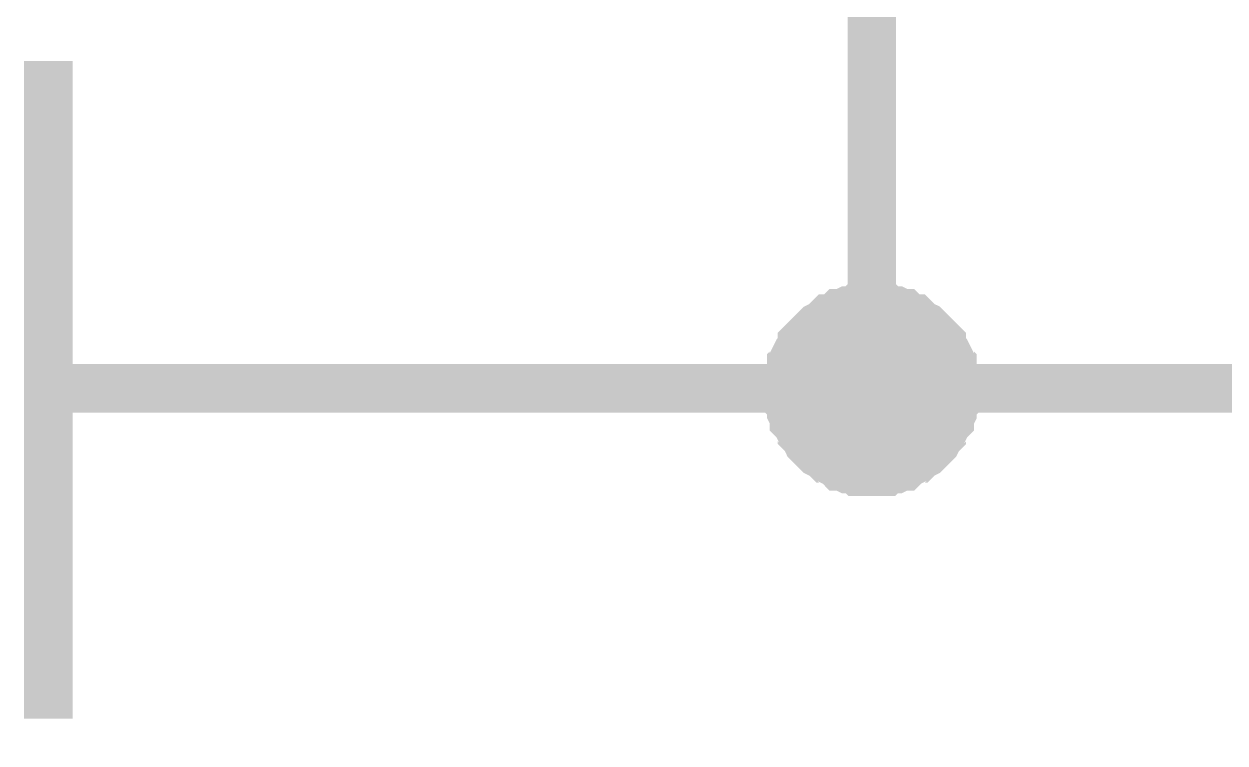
# Model space of a CAD drawing. Header units: millimetres. Extents: x -2024 to 917, y -725 to 13.
# Drawn here: x 608.03 to 615.44, y -398.47 to -394.04 of the extents above; entities that cross this region are included whole.
import ezdxf

# ---------------------------------------------------------------- set-up
doc = ezdxf.new("R2010")
doc.units = ezdxf.units.MM
doc.layers.add('Sheet', color=255, linetype='Continuous')

msp = doc.modelspace()

# ---------------------------------------------------------------- linework, layer by layer
at = {"layer": 'Sheet'}
for points, const_width in [([(613.2575, -366.2973), (613.2575, -370.0397), (613.2575, -373.7985), (613.2575, -377.5408), (613.2575, -381.2997), (613.2575, -385.042), (613.2575, -388.8009), (613.2575, -392.5432), (613.2575, -396.2855)], 0.2997), ([(608.1763, -394.2653), (608.1763, -398.3222)], 0.2997), ([(612.7444, -396.2855), (612.7444, -396.2689), (612.7444, -396.2358), (612.7444, -396.2192), (612.761, -396.1861), (612.761, -396.1696), (612.761, -396.1364), (612.7775, -396.1199), (612.7775, -396.1033), (612.7941, -396.0702), (612.8106, -396.0536), (612.8272, -396.0371), (612.8272, -396.004), (612.8437, -395.9874), (612.8603, -395.9709), (612.8768, -395.9543), (612.8934, -395.9377), (612.9099, -395.9212), (612.9265, -395.9046), (612.9596, -395.8881), (612.9762, -395.8715), (612.9927, -395.8549), (613.0093, -395.8549), (613.0424, -395.8384), (613.0589, -395.8218), (613.0755, -395.8218), (613.1086, -395.8053), (613.1251, -395.8053), (613.1582, -395.8053), (613.1748, -395.7887), (613.2079, -395.7887), (613.2244, -395.7887), (613.2575, -395.7887)], 0.2997), ([(612.7444, -396.2855), (612.7444, -396.2689), (612.7444, -396.2358), (612.7444, -396.2192), (612.761, -396.1861), (612.761, -396.1696), (612.761, -396.1364), (612.7775, -396.1199), (612.7775, -396.1033), (612.7941, -396.0702), (612.8106, -396.0536), (612.8272, -396.0371), (612.8272, -396.004), (612.8437, -395.9874), (612.8603, -395.9709), (612.8768, -395.9543), (612.8934, -395.9377), (612.9099, -395.9212), (612.9265, -395.9046), (612.9596, -395.8881), (612.9762, -395.8715), (612.9927, -395.8549), (613.0093, -395.8549), (613.0424, -395.8384), (613.0589, -395.8218), (613.0755, -395.8218), (613.1086, -395.8053), (613.1251, -395.8053), (613.1582, -395.8053), (613.1748, -395.7887), (613.2079, -395.7887), (613.2244, -395.7887), (613.2575, -395.7887)], 0.2997), ([(612.7444, -396.2855), (612.7444, -396.2689), (612.7444, -396.2358), (612.7444, -396.2192), (612.761, -396.1861), (612.761, -396.1696), (612.761, -396.1364), (612.7775, -396.1199), (612.7775, -396.1033), (612.7941, -396.0702), (612.8106, -396.0536), (612.8272, -396.0371), (612.8272, -396.004), (612.8437, -395.9874), (612.8603, -395.9709), (612.8768, -395.9543), (612.8934, -395.9377), (612.9099, -395.9212), (612.9265, -395.9046), (612.9596, -395.8881), (612.9762, -395.8715), (612.9927, -395.8549), (613.0093, -395.8549), (613.0424, -395.8384), (613.0589, -395.8218), (613.0755, -395.8218), (613.1086, -395.8053), (613.1251, -395.8053), (613.1582, -395.8053), (613.1748, -395.7887), (613.2079, -395.7887), (613.2244, -395.7887), (613.2575, -395.7887)], 0.2997), ([(612.7444, -396.2855), (612.7444, -396.2689), (612.7444, -396.2358), (612.7444, -396.2192), (612.761, -396.1861), (612.761, -396.1696), (612.761, -396.1364), (612.7775, -396.1199), (612.7775, -396.1033), (612.7941, -396.0702), (612.8106, -396.0536), (612.8272, -396.0371), (612.8272, -396.004), (612.8437, -395.9874), (612.8603, -395.9709), (612.8768, -395.9543), (612.8934, -395.9377), (612.9099, -395.9212), (612.9265, -395.9046), (612.9596, -395.8881), (612.9762, -395.8715), (612.9927, -395.8549), (613.0093, -395.8549), (613.0424, -395.8384), (613.0589, -395.8218), (613.0755, -395.8218), (613.1086, -395.8053), (613.1251, -395.8053), (613.1582, -395.8053), (613.1748, -395.7887), (613.2079, -395.7887), (613.2244, -395.7887), (613.2575, -395.7887)], 0.2997), ([(612.7444, -396.2855), (612.7444, -396.2689), (612.7444, -396.2358), (612.7444, -396.2192), (612.761, -396.1861), (612.761, -396.1696), (612.761, -396.1364), (612.7775, -396.1199), (612.7775, -396.1033), (612.7941, -396.0702), (612.8106, -396.0536), (612.8272, -396.0371), (612.8272, -396.004), (612.8437, -395.9874), (612.8603, -395.9709), (612.8768, -395.9543), (612.8934, -395.9377), (612.9099, -395.9212), (612.9265, -395.9046), (612.9596, -395.8881), (612.9762, -395.8715), (612.9927, -395.8549), (613.0093, -395.8549), (613.0424, -395.8384), (613.0589, -395.8218), (613.0755, -395.8218), (613.1086, -395.8053), (613.1251, -395.8053), (613.1582, -395.8053), (613.1748, -395.7887), (613.2079, -395.7887), (613.2244, -395.7887), (613.2575, -395.7887)], 0.2997), ([(612.7444, -396.2855), (612.7444, -396.2689), (612.7444, -396.2358), (612.7444, -396.2192), (612.761, -396.1861), (612.761, -396.1696), (612.761, -396.1364), (612.7775, -396.1199), (612.7775, -396.1033), (612.7941, -396.0702), (612.8106, -396.0536), (612.8272, -396.0371), (612.8272, -396.004), (612.8437, -395.9874), (612.8603, -395.9709), (612.8768, -395.9543), (612.8934, -395.9377), (612.9099, -395.9212), (612.9265, -395.9046), (612.9596, -395.8881), (612.9762, -395.8715), (612.9927, -395.8549), (613.0093, -395.8549), (613.0424, -395.8384), (613.0589, -395.8218), (613.0755, -395.8218), (613.1086, -395.8053), (613.1251, -395.8053), (613.1582, -395.8053), (613.1748, -395.7887), (613.2079, -395.7887), (613.2244, -395.7887), (613.2575, -395.7887)], 0.2997), ([(612.7444, -396.2855), (612.7444, -396.2689), (612.7444, -396.2358), (612.7444, -396.2192), (612.761, -396.1861), (612.761, -396.1696), (612.761, -396.1364), (612.7775, -396.1199), (612.7775, -396.1033), (612.7941, -396.0702), (612.8106, -396.0536), (612.8272, -396.0371), (612.8272, -396.004), (612.8437, -395.9874), (612.8603, -395.9709), (612.8768, -395.9543), (612.8934, -395.9377), (612.9099, -395.9212), (612.9265, -395.9046), (612.9596, -395.8881), (612.9762, -395.8715), (612.9927, -395.8549), (613.0093, -395.8549), (613.0424, -395.8384), (613.0589, -395.8218), (613.0755, -395.8218), (613.1086, -395.8053), (613.1251, -395.8053), (613.1582, -395.8053), (613.1748, -395.7887), (613.2079, -395.7887), (613.2244, -395.7887), (613.2575, -395.7887)], 0.2997), ([(613.2575, -395.7887), (613.2575, -395.7887)], 0.2997), ([(613.2575, -395.7887), (613.2906, -395.7887), (613.3072, -395.7887), (613.3403, -395.7887), (613.3568, -395.8053), (613.3899, -395.8053), (613.4065, -395.8053), (613.4396, -395.8218), (613.4561, -395.8218), (613.4727, -395.8384), (613.5058, -395.8549), (613.5223, -395.8549), (613.5389, -395.8715), (613.5554, -395.8881), (613.5885, -395.9046), (613.6051, -395.9212), (613.6216, -395.9377), (613.6382, -395.9543), (613.6547, -395.9709), (613.6713, -395.9874), (613.6878, -396.004), (613.6878, -396.0371), (613.7044, -396.0536), (613.721, -396.0702), (613.7375, -396.1033), (613.7375, -396.1199), (613.7541, -396.1364), (613.7541, -396.1696), (613.7541, -396.1861), (613.7706, -396.2192), (613.7706, -396.2358), (613.7706, -396.2689), (613.7706, -396.2855)], 0.2997), ([(613.2575, -395.7887), (613.2575, -395.7887)], 0.2997), ([(613.2575, -395.7887), (613.2906, -395.7887), (613.3072, -395.7887), (613.3403, -395.7887), (613.3568, -395.8053), (613.3899, -395.8053), (613.4065, -395.8053), (613.4396, -395.8218), (613.4561, -395.8218), (613.4727, -395.8384), (613.5058, -395.8549), (613.5223, -395.8549), (613.5389, -395.8715), (613.5554, -395.8881), (613.5885, -395.9046), (613.6051, -395.9212), (613.6216, -395.9377), (613.6382, -395.9543), (613.6547, -395.9709), (613.6713, -395.9874), (613.6878, -396.004), (613.6878, -396.0371), (613.7044, -396.0536), (613.721, -396.0702), (613.7375, -396.1033), (613.7375, -396.1199), (613.7541, -396.1364), (613.7541, -396.1696), (613.7541, -396.1861), (613.7706, -396.2192), (613.7706, -396.2358), (613.7706, -396.2689), (613.7706, -396.2855)], 0.2997), ([(613.2575, -395.7887), (613.2575, -395.7887)], 0.2997), ([(613.2575, -395.7887), (613.2906, -395.7887), (613.3072, -395.7887), (613.3403, -395.7887), (613.3568, -395.8053), (613.3899, -395.8053), (613.4065, -395.8053), (613.4396, -395.8218), (613.4561, -395.8218), (613.4727, -395.8384), (613.5058, -395.8549), (613.5223, -395.8549), (613.5389, -395.8715), (613.5554, -395.8881), (613.5885, -395.9046), (613.6051, -395.9212), (613.6216, -395.9377), (613.6382, -395.9543), (613.6547, -395.9709), (613.6713, -395.9874), (613.6878, -396.004), (613.6878, -396.0371), (613.7044, -396.0536), (613.721, -396.0702), (613.7375, -396.1033), (613.7375, -396.1199), (613.7541, -396.1364), (613.7541, -396.1696), (613.7541, -396.1861), (613.7706, -396.2192), (613.7706, -396.2358), (613.7706, -396.2689), (613.7706, -396.2855)], 0.2997), ([(613.2575, -395.7887), (613.2575, -395.7887)], 0.2997), ([(613.2575, -395.7887), (613.2906, -395.7887), (613.3072, -395.7887), (613.3403, -395.7887), (613.3568, -395.8053), (613.3899, -395.8053), (613.4065, -395.8053), (613.4396, -395.8218), (613.4561, -395.8218), (613.4727, -395.8384), (613.5058, -395.8549), (613.5223, -395.8549), (613.5389, -395.8715), (613.5554, -395.8881), (613.5885, -395.9046), (613.6051, -395.9212), (613.6216, -395.9377), (613.6382, -395.9543), (613.6547, -395.9709), (613.6713, -395.9874), (613.6878, -396.004), (613.6878, -396.0371), (613.7044, -396.0536), (613.721, -396.0702), (613.7375, -396.1033), (613.7375, -396.1199), (613.7541, -396.1364), (613.7541, -396.1696), (613.7541, -396.1861), (613.7706, -396.2192), (613.7706, -396.2358), (613.7706, -396.2689), (613.7706, -396.2855)], 0.2997), ([(613.2575, -395.7887), (613.2575, -395.7887)], 0.2997), ([(613.2575, -395.7887), (613.2906, -395.7887), (613.3072, -395.7887), (613.3403, -395.7887), (613.3568, -395.8053), (613.3899, -395.8053), (613.4065, -395.8053), (613.4396, -395.8218), (613.4561, -395.8218), (613.4727, -395.8384), (613.5058, -395.8549), (613.5223, -395.8549), (613.5389, -395.8715), (613.5554, -395.8881), (613.5885, -395.9046), (613.6051, -395.9212), (613.6216, -395.9377), (613.6382, -395.9543), (613.6547, -395.9709), (613.6713, -395.9874), (613.6878, -396.004), (613.6878, -396.0371), (613.7044, -396.0536), (613.721, -396.0702), (613.7375, -396.1033), (613.7375, -396.1199), (613.7541, -396.1364), (613.7541, -396.1696), (613.7541, -396.1861), (613.7706, -396.2192), (613.7706, -396.2358), (613.7706, -396.2689), (613.7706, -396.2855)], 0.2997), ([(613.2575, -395.7887), (613.2575, -395.7887)], 0.2997), ([(613.2575, -395.7887), (613.2906, -395.7887), (613.3072, -395.7887), (613.3403, -395.7887), (613.3568, -395.8053), (613.3899, -395.8053), (613.4065, -395.8053), (613.4396, -395.8218), (613.4561, -395.8218), (613.4727, -395.8384), (613.5058, -395.8549), (613.5223, -395.8549), (613.5389, -395.8715), (613.5554, -395.8881), (613.5885, -395.9046), (613.6051, -395.9212), (613.6216, -395.9377), (613.6382, -395.9543), (613.6547, -395.9709), (613.6713, -395.9874), (613.6878, -396.004), (613.6878, -396.0371), (613.7044, -396.0536), (613.721, -396.0702), (613.7375, -396.1033), (613.7375, -396.1199), (613.7541, -396.1364), (613.7541, -396.1696), (613.7541, -396.1861), (613.7706, -396.2192), (613.7706, -396.2358), (613.7706, -396.2689), (613.7706, -396.2855)], 0.2997), ([(613.2575, -395.7887), (613.2575, -395.7887)], 0.2997), ([(613.2575, -395.7887), (613.2906, -395.7887), (613.3072, -395.7887), (613.3403, -395.7887), (613.3568, -395.8053), (613.3899, -395.8053), (613.4065, -395.8053), (613.4396, -395.8218), (613.4561, -395.8218), (613.4727, -395.8384), (613.5058, -395.8549), (613.5223, -395.8549), (613.5389, -395.8715), (613.5554, -395.8881), (613.5885, -395.9046), (613.6051, -395.9212), (613.6216, -395.9377), (613.6382, -395.9543), (613.6547, -395.9709), (613.6713, -395.9874), (613.6878, -396.004), (613.6878, -396.0371), (613.7044, -396.0536), (613.721, -396.0702), (613.7375, -396.1033), (613.7375, -396.1199), (613.7541, -396.1364), (613.7541, -396.1696), (613.7541, -396.1861), (613.7706, -396.2192), (613.7706, -396.2358), (613.7706, -396.2689), (613.7706, -396.2855)], 0.2997), ([(612.7444, -396.2855), (612.7444, -396.2689), (612.7444, -396.2358), (612.7444, -396.2192), (612.761, -396.1861), (612.761, -396.1696), (612.761, -396.1364), (612.7775, -396.1199), (612.7775, -396.1033), (612.7941, -396.0702), (612.8106, -396.0536), (612.8272, -396.0371), (612.8272, -396.004), (612.8437, -395.9874), (612.8603, -395.9709), (612.8768, -395.9543), (612.8934, -395.9377), (612.9099, -395.9212), (612.9265, -395.9046), (612.9596, -395.8881), (612.9762, -395.8715), (612.9927, -395.8549), (613.0093, -395.8549), (613.0424, -395.8384), (613.0589, -395.8218), (613.0755, -395.8218), (613.1086, -395.8053), (613.1251, -395.8053), (613.1582, -395.8053), (613.1748, -395.7887), (613.2079, -395.7887), (613.2244, -395.7887), (613.2575, -395.7887)], 0.0991), ([(612.7444, -396.2855), (612.7444, -396.2689), (612.7444, -396.2358), (612.7444, -396.2192), (612.761, -396.1861), (612.761, -396.1696), (612.761, -396.1364), (612.7775, -396.1199), (612.7775, -396.1033), (612.7941, -396.0702), (612.8106, -396.0536), (612.8272, -396.0371), (612.8272, -396.004), (612.8437, -395.9874), (612.8603, -395.9709), (612.8768, -395.9543), (612.8934, -395.9377), (612.9099, -395.9212), (612.9265, -395.9046), (612.9596, -395.8881), (612.9762, -395.8715), (612.9927, -395.8549), (613.0093, -395.8549), (613.0424, -395.8384), (613.0589, -395.8218), (613.0755, -395.8218), (613.1086, -395.8053), (613.1251, -395.8053), (613.1582, -395.8053), (613.1748, -395.7887), (613.2079, -395.7887), (613.2244, -395.7887), (613.2575, -395.7887)], 0.0991), ([(612.7444, -396.2855), (612.7444, -396.2689), (612.7444, -396.2358), (612.7444, -396.2192), (612.761, -396.1861), (612.761, -396.1696), (612.761, -396.1364), (612.7775, -396.1199), (612.7775, -396.1033), (612.7941, -396.0702), (612.8106, -396.0536), (612.8272, -396.0371), (612.8272, -396.004), (612.8437, -395.9874), (612.8603, -395.9709), (612.8768, -395.9543), (612.8934, -395.9377), (612.9099, -395.9212), (612.9265, -395.9046), (612.9596, -395.8881), (612.9762, -395.8715), (612.9927, -395.8549), (613.0093, -395.8549), (613.0424, -395.8384), (613.0589, -395.8218), (613.0755, -395.8218), (613.1086, -395.8053), (613.1251, -395.8053), (613.1582, -395.8053), (613.1748, -395.7887), (613.2079, -395.7887), (613.2244, -395.7887), (613.2575, -395.7887)], 0.0991), ([(612.7444, -396.2855), (612.7444, -396.2689), (612.7444, -396.2358), (612.7444, -396.2192), (612.761, -396.1861), (612.761, -396.1696), (612.761, -396.1364), (612.7775, -396.1199), (612.7775, -396.1033), (612.7941, -396.0702), (612.8106, -396.0536), (612.8272, -396.0371), (612.8272, -396.004), (612.8437, -395.9874), (612.8603, -395.9709), (612.8768, -395.9543), (612.8934, -395.9377), (612.9099, -395.9212), (612.9265, -395.9046), (612.9596, -395.8881), (612.9762, -395.8715), (612.9927, -395.8549), (613.0093, -395.8549), (613.0424, -395.8384), (613.0589, -395.8218), (613.0755, -395.8218), (613.1086, -395.8053), (613.1251, -395.8053), (613.1582, -395.8053), (613.1748, -395.7887), (613.2079, -395.7887), (613.2244, -395.7887), (613.2575, -395.7887)], 0.0991), ([(612.7444, -396.2855), (612.7444, -396.2689), (612.7444, -396.2358), (612.7444, -396.2192), (612.761, -396.1861), (612.761, -396.1696), (612.761, -396.1364), (612.7775, -396.1199), (612.7775, -396.1033), (612.7941, -396.0702), (612.8106, -396.0536), (612.8272, -396.0371), (612.8272, -396.004), (612.8437, -395.9874), (612.8603, -395.9709), (612.8768, -395.9543), (612.8934, -395.9377), (612.9099, -395.9212), (612.9265, -395.9046), (612.9596, -395.8881), (612.9762, -395.8715), (612.9927, -395.8549), (613.0093, -395.8549), (613.0424, -395.8384), (613.0589, -395.8218), (613.0755, -395.8218), (613.1086, -395.8053), (613.1251, -395.8053), (613.1582, -395.8053), (613.1748, -395.7887), (613.2079, -395.7887), (613.2244, -395.7887), (613.2575, -395.7887)], 0.0991), ([(612.7444, -396.2855), (612.7444, -396.2689), (612.7444, -396.2358), (612.7444, -396.2192), (612.761, -396.1861), (612.761, -396.1696), (612.761, -396.1364), (612.7775, -396.1199), (612.7775, -396.1033), (612.7941, -396.0702), (612.8106, -396.0536), (612.8272, -396.0371), (612.8272, -396.004), (612.8437, -395.9874), (612.8603, -395.9709), (612.8768, -395.9543), (612.8934, -395.9377), (612.9099, -395.9212), (612.9265, -395.9046), (612.9596, -395.8881), (612.9762, -395.8715), (612.9927, -395.8549), (613.0093, -395.8549), (613.0424, -395.8384), (613.0589, -395.8218), (613.0755, -395.8218), (613.1086, -395.8053), (613.1251, -395.8053), (613.1582, -395.8053), (613.1748, -395.7887), (613.2079, -395.7887), (613.2244, -395.7887), (613.2575, -395.7887)], 0.0991), ([(612.7444, -396.2855), (612.7444, -396.2689), (612.7444, -396.2358), (612.7444, -396.2192), (612.761, -396.1861), (612.761, -396.1696), (612.761, -396.1364), (612.7775, -396.1199), (612.7775, -396.1033), (612.7941, -396.0702), (612.8106, -396.0536), (612.8272, -396.0371), (612.8272, -396.004), (612.8437, -395.9874), (612.8603, -395.9709), (612.8768, -395.9543), (612.8934, -395.9377), (612.9099, -395.9212), (612.9265, -395.9046), (612.9596, -395.8881), (612.9762, -395.8715), (612.9927, -395.8549), (613.0093, -395.8549), (613.0424, -395.8384), (613.0589, -395.8218), (613.0755, -395.8218), (613.1086, -395.8053), (613.1251, -395.8053), (613.1582, -395.8053), (613.1748, -395.7887), (613.2079, -395.7887), (613.2244, -395.7887), (613.2575, -395.7887)], 0.0991), ([(613.2575, -395.7887), (613.2575, -395.7887)], 0.0991), ([(613.2575, -395.7887), (613.2906, -395.7887), (613.3072, -395.7887), (613.3403, -395.7887), (613.3568, -395.8053), (613.3899, -395.8053), (613.4065, -395.8053), (613.4396, -395.8218), (613.4561, -395.8218), (613.4727, -395.8384), (613.5058, -395.8549), (613.5223, -395.8549), (613.5389, -395.8715), (613.5554, -395.8881), (613.5885, -395.9046), (613.6051, -395.9212), (613.6216, -395.9377), (613.6382, -395.9543), (613.6547, -395.9709), (613.6713, -395.9874), (613.6878, -396.004), (613.6878, -396.0371), (613.7044, -396.0536), (613.721, -396.0702), (613.7375, -396.1033), (613.7375, -396.1199), (613.7541, -396.1364), (613.7541, -396.1696), (613.7541, -396.1861), (613.7706, -396.2192), (613.7706, -396.2358), (613.7706, -396.2689), (613.7706, -396.2855)], 0.0991), ([(613.2575, -395.7887), (613.2575, -395.7887)], 0.0991), ([(613.2575, -395.7887), (613.2906, -395.7887), (613.3072, -395.7887), (613.3403, -395.7887), (613.3568, -395.8053), (613.3899, -395.8053), (613.4065, -395.8053), (613.4396, -395.8218), (613.4561, -395.8218), (613.4727, -395.8384), (613.5058, -395.8549), (613.5223, -395.8549), (613.5389, -395.8715), (613.5554, -395.8881), (613.5885, -395.9046), (613.6051, -395.9212), (613.6216, -395.9377), (613.6382, -395.9543), (613.6547, -395.9709), (613.6713, -395.9874), (613.6878, -396.004), (613.6878, -396.0371), (613.7044, -396.0536), (613.721, -396.0702), (613.7375, -396.1033), (613.7375, -396.1199), (613.7541, -396.1364), (613.7541, -396.1696), (613.7541, -396.1861), (613.7706, -396.2192), (613.7706, -396.2358), (613.7706, -396.2689), (613.7706, -396.2855)], 0.0991), ([(613.2575, -395.7887), (613.2575, -395.7887)], 0.0991), ([(613.2575, -395.7887), (613.2906, -395.7887), (613.3072, -395.7887), (613.3403, -395.7887), (613.3568, -395.8053), (613.3899, -395.8053), (613.4065, -395.8053), (613.4396, -395.8218), (613.4561, -395.8218), (613.4727, -395.8384), (613.5058, -395.8549), (613.5223, -395.8549), (613.5389, -395.8715), (613.5554, -395.8881), (613.5885, -395.9046), (613.6051, -395.9212), (613.6216, -395.9377), (613.6382, -395.9543), (613.6547, -395.9709), (613.6713, -395.9874), (613.6878, -396.004), (613.6878, -396.0371), (613.7044, -396.0536), (613.721, -396.0702), (613.7375, -396.1033), (613.7375, -396.1199), (613.7541, -396.1364), (613.7541, -396.1696), (613.7541, -396.1861), (613.7706, -396.2192), (613.7706, -396.2358), (613.7706, -396.2689), (613.7706, -396.2855)], 0.0991), ([(613.2575, -395.7887), (613.2575, -395.7887)], 0.0991), ([(613.2575, -395.7887), (613.2906, -395.7887), (613.3072, -395.7887), (613.3403, -395.7887), (613.3568, -395.8053), (613.3899, -395.8053), (613.4065, -395.8053), (613.4396, -395.8218), (613.4561, -395.8218), (613.4727, -395.8384), (613.5058, -395.8549), (613.5223, -395.8549), (613.5389, -395.8715), (613.5554, -395.8881), (613.5885, -395.9046), (613.6051, -395.9212), (613.6216, -395.9377), (613.6382, -395.9543), (613.6547, -395.9709), (613.6713, -395.9874), (613.6878, -396.004), (613.6878, -396.0371), (613.7044, -396.0536), (613.721, -396.0702), (613.7375, -396.1033), (613.7375, -396.1199), (613.7541, -396.1364), (613.7541, -396.1696), (613.7541, -396.1861), (613.7706, -396.2192), (613.7706, -396.2358), (613.7706, -396.2689), (613.7706, -396.2855)], 0.0991), ([(613.2575, -395.7887), (613.2575, -395.7887)], 0.0991), ([(613.2575, -395.7887), (613.2906, -395.7887), (613.3072, -395.7887), (613.3403, -395.7887), (613.3568, -395.8053), (613.3899, -395.8053), (613.4065, -395.8053), (613.4396, -395.8218), (613.4561, -395.8218), (613.4727, -395.8384), (613.5058, -395.8549), (613.5223, -395.8549), (613.5389, -395.8715), (613.5554, -395.8881), (613.5885, -395.9046), (613.6051, -395.9212), (613.6216, -395.9377), (613.6382, -395.9543), (613.6547, -395.9709), (613.6713, -395.9874), (613.6878, -396.004), (613.6878, -396.0371), (613.7044, -396.0536), (613.721, -396.0702), (613.7375, -396.1033), (613.7375, -396.1199), (613.7541, -396.1364), (613.7541, -396.1696), (613.7541, -396.1861), (613.7706, -396.2192), (613.7706, -396.2358), (613.7706, -396.2689), (613.7706, -396.2855)], 0.0991), ([(613.2575, -395.7887), (613.2575, -395.7887)], 0.0991), ([(613.2575, -395.7887), (613.2906, -395.7887), (613.3072, -395.7887), (613.3403, -395.7887), (613.3568, -395.8053), (613.3899, -395.8053), (613.4065, -395.8053), (613.4396, -395.8218), (613.4561, -395.8218), (613.4727, -395.8384), (613.5058, -395.8549), (613.5223, -395.8549), (613.5389, -395.8715), (613.5554, -395.8881), (613.5885, -395.9046), (613.6051, -395.9212), (613.6216, -395.9377), (613.6382, -395.9543), (613.6547, -395.9709), (613.6713, -395.9874), (613.6878, -396.004), (613.6878, -396.0371), (613.7044, -396.0536), (613.721, -396.0702), (613.7375, -396.1033), (613.7375, -396.1199), (613.7541, -396.1364), (613.7541, -396.1696), (613.7541, -396.1861), (613.7706, -396.2192), (613.7706, -396.2358), (613.7706, -396.2689), (613.7706, -396.2855)], 0.0991), ([(613.2575, -395.7887), (613.2575, -395.7887)], 0.0991), ([(613.2575, -395.7887), (613.2906, -395.7887), (613.3072, -395.7887), (613.3403, -395.7887), (613.3568, -395.8053), (613.3899, -395.8053), (613.4065, -395.8053), (613.4396, -395.8218), (613.4561, -395.8218), (613.4727, -395.8384), (613.5058, -395.8549), (613.5223, -395.8549), (613.5389, -395.8715), (613.5554, -395.8881), (613.5885, -395.9046), (613.6051, -395.9212), (613.6216, -395.9377), (613.6382, -395.9543), (613.6547, -395.9709), (613.6713, -395.9874), (613.6878, -396.004), (613.6878, -396.0371), (613.7044, -396.0536), (613.721, -396.0702), (613.7375, -396.1033), (613.7375, -396.1199), (613.7541, -396.1364), (613.7541, -396.1696), (613.7541, -396.1861), (613.7706, -396.2192), (613.7706, -396.2358), (613.7706, -396.2689), (613.7706, -396.2855)], 0.0991), ([(613.2575, -396.2855), (608.1763, -396.2855)], 0.2997), ([(613.2575, -396.7988), (613.2244, -396.7988), (613.2079, -396.7988), (613.1748, -396.7988), (613.1582, -396.7822), (613.1251, -396.7822), (613.1086, -396.7822), (613.0755, -396.7657), (613.0589, -396.7657), (613.0424, -396.7491), (613.0093, -396.7326), (612.9927, -396.716), (612.9762, -396.716), (612.9596, -396.6994), (612.9265, -396.6829), (612.9099, -396.6663), (612.8934, -396.6498), (612.8768, -396.6332), (612.8603, -396.6167), (612.8437, -396.5835), (612.8272, -396.567), (612.8272, -396.5504), (612.8106, -396.5339), (612.7941, -396.5007), (612.7775, -396.4842), (612.7775, -396.4676), (612.761, -396.4345), (612.761, -396.4179), (612.761, -396.3848), (612.7444, -396.3683), (612.7444, -396.3352), (612.7444, -396.3186), (612.7444, -396.2855)], 0.2997), ([(612.7444, -396.2855), (612.7444, -396.2855)], 0.2997), ([(613.2575, -396.7988), (613.2244, -396.7988), (613.2079, -396.7988), (613.1748, -396.7988), (613.1582, -396.7822), (613.1251, -396.7822), (613.1086, -396.7822), (613.0755, -396.7657), (613.0589, -396.7657), (613.0424, -396.7491), (613.0093, -396.7326), (612.9927, -396.716), (612.9762, -396.716), (612.9596, -396.6994), (612.9265, -396.6829), (612.9099, -396.6663), (612.8934, -396.6498), (612.8768, -396.6332), (612.8603, -396.6167), (612.8437, -396.5835), (612.8272, -396.567), (612.8272, -396.5504), (612.8106, -396.5339), (612.7941, -396.5007), (612.7775, -396.4842), (612.7775, -396.4676), (612.761, -396.4345), (612.761, -396.4179), (612.761, -396.3848), (612.7444, -396.3683), (612.7444, -396.3352), (612.7444, -396.3186), (612.7444, -396.2855)], 0.2997), ([(612.7444, -396.2855), (612.7444, -396.2855)], 0.2997), ([(613.2575, -396.7988), (613.2244, -396.7988), (613.2079, -396.7988), (613.1748, -396.7988), (613.1582, -396.7822), (613.1251, -396.7822), (613.1086, -396.7822), (613.0755, -396.7657), (613.0589, -396.7657), (613.0424, -396.7491), (613.0093, -396.7326), (612.9927, -396.716), (612.9762, -396.716), (612.9596, -396.6994), (612.9265, -396.6829), (612.9099, -396.6663), (612.8934, -396.6498), (612.8768, -396.6332), (612.8603, -396.6167), (612.8437, -396.5835), (612.8272, -396.567), (612.8272, -396.5504), (612.8106, -396.5339), (612.7941, -396.5007), (612.7775, -396.4842), (612.7775, -396.4676), (612.761, -396.4345), (612.761, -396.4179), (612.761, -396.3848), (612.7444, -396.3683), (612.7444, -396.3352), (612.7444, -396.3186), (612.7444, -396.2855)], 0.2997), ([(612.7444, -396.2855), (612.7444, -396.2855)], 0.2997), ([(613.2575, -396.7988), (613.2244, -396.7988), (613.2079, -396.7988), (613.1748, -396.7988), (613.1582, -396.7822), (613.1251, -396.7822), (613.1086, -396.7822), (613.0755, -396.7657), (613.0589, -396.7657), (613.0424, -396.7491), (613.0093, -396.7326), (612.9927, -396.716), (612.9762, -396.716), (612.9596, -396.6994), (612.9265, -396.6829), (612.9099, -396.6663), (612.8934, -396.6498), (612.8768, -396.6332), (612.8603, -396.6167), (612.8437, -396.5835), (612.8272, -396.567), (612.8272, -396.5504), (612.8106, -396.5339), (612.7941, -396.5007), (612.7775, -396.4842), (612.7775, -396.4676), (612.761, -396.4345), (612.761, -396.4179), (612.761, -396.3848), (612.7444, -396.3683), (612.7444, -396.3352), (612.7444, -396.3186), (612.7444, -396.2855)], 0.2997), ([(612.7444, -396.2855), (612.7444, -396.2855)], 0.2997), ([(613.2575, -396.7988), (613.2244, -396.7988), (613.2079, -396.7988), (613.1748, -396.7988), (613.1582, -396.7822), (613.1251, -396.7822), (613.1086, -396.7822), (613.0755, -396.7657), (613.0589, -396.7657), (613.0424, -396.7491), (613.0093, -396.7326), (612.9927, -396.716), (612.9762, -396.716), (612.9596, -396.6994), (612.9265, -396.6829), (612.9099, -396.6663), (612.8934, -396.6498), (612.8768, -396.6332), (612.8603, -396.6167), (612.8437, -396.5835), (612.8272, -396.567), (612.8272, -396.5504), (612.8106, -396.5339), (612.7941, -396.5007), (612.7775, -396.4842), (612.7775, -396.4676), (612.761, -396.4345), (612.761, -396.4179), (612.761, -396.3848), (612.7444, -396.3683), (612.7444, -396.3352), (612.7444, -396.3186), (612.7444, -396.2855)], 0.2997), ([(612.7444, -396.2855), (612.7444, -396.2855)], 0.2997), ([(613.2575, -396.7988), (613.2244, -396.7988), (613.2079, -396.7988), (613.1748, -396.7988), (613.1582, -396.7822), (613.1251, -396.7822), (613.1086, -396.7822), (613.0755, -396.7657), (613.0589, -396.7657), (613.0424, -396.7491), (613.0093, -396.7326), (612.9927, -396.716), (612.9762, -396.716), (612.9596, -396.6994), (612.9265, -396.6829), (612.9099, -396.6663), (612.8934, -396.6498), (612.8768, -396.6332), (612.8603, -396.6167), (612.8437, -396.5835), (612.8272, -396.567), (612.8272, -396.5504), (612.8106, -396.5339), (612.7941, -396.5007), (612.7775, -396.4842), (612.7775, -396.4676), (612.761, -396.4345), (612.761, -396.4179), (612.761, -396.3848), (612.7444, -396.3683), (612.7444, -396.3352), (612.7444, -396.3186), (612.7444, -396.2855)], 0.2997), ([(612.7444, -396.2855), (612.7444, -396.2855)], 0.2997), ([(613.2575, -396.7988), (613.2244, -396.7988), (613.2079, -396.7988), (613.1748, -396.7988), (613.1582, -396.7822), (613.1251, -396.7822), (613.1086, -396.7822), (613.0755, -396.7657), (613.0589, -396.7657), (613.0424, -396.7491), (613.0093, -396.7326), (612.9927, -396.716), (612.9762, -396.716), (612.9596, -396.6994), (612.9265, -396.6829), (612.9099, -396.6663), (612.8934, -396.6498), (612.8768, -396.6332), (612.8603, -396.6167), (612.8437, -396.5835), (612.8272, -396.567), (612.8272, -396.5504), (612.8106, -396.5339), (612.7941, -396.5007), (612.7775, -396.4842), (612.7775, -396.4676), (612.761, -396.4345), (612.761, -396.4179), (612.761, -396.3848), (612.7444, -396.3683), (612.7444, -396.3352), (612.7444, -396.3186), (612.7444, -396.2855)], 0.2997), ([(612.7444, -396.2855), (612.7444, -396.2855)], 0.2997), ([(613.7706, -396.2855), (613.7706, -396.3186), (613.7706, -396.3352), (613.7706, -396.3683), (613.7541, -396.3848), (613.7541, -396.4179), (613.7541, -396.4345), (613.7375, -396.4676), (613.7375, -396.4842), (613.721, -396.5007), (613.7044, -396.5339), (613.6878, -396.5504), (613.6878, -396.567), (613.6713, -396.5835), (613.6547, -396.6167), (613.6382, -396.6332), (613.6216, -396.6498), (613.6051, -396.6663), (613.5885, -396.6829), (613.5554, -396.6994), (613.5389, -396.716), (613.5223, -396.716), (613.5058, -396.7326), (613.4727, -396.7491), (613.4561, -396.7657), (613.4396, -396.7657), (613.4065, -396.7822), (613.3899, -396.7822), (613.3568, -396.7822), (613.3403, -396.7988), (613.3072, -396.7988), (613.2906, -396.7988), (613.2575, -396.7988)], 0.2997), ([(615.7567, -396.2855), (613.2575, -396.2855)], 0.2997), ([(613.7706, -396.2855), (613.7706, -396.3186), (613.7706, -396.3352), (613.7706, -396.3683), (613.7541, -396.3848), (613.7541, -396.4179), (613.7541, -396.4345), (613.7375, -396.4676), (613.7375, -396.4842), (613.721, -396.5007), (613.7044, -396.5339), (613.6878, -396.5504), (613.6878, -396.567), (613.6713, -396.5835), (613.6547, -396.6167), (613.6382, -396.6332), (613.6216, -396.6498), (613.6051, -396.6663), (613.5885, -396.6829), (613.5554, -396.6994), (613.5389, -396.716), (613.5223, -396.716), (613.5058, -396.7326), (613.4727, -396.7491), (613.4561, -396.7657), (613.4396, -396.7657), (613.4065, -396.7822), (613.3899, -396.7822), (613.3568, -396.7822), (613.3403, -396.7988), (613.3072, -396.7988), (613.2906, -396.7988), (613.2575, -396.7988)], 0.2997), ([(613.7706, -396.2855), (613.7706, -396.3186), (613.7706, -396.3352), (613.7706, -396.3683), (613.7541, -396.3848), (613.7541, -396.4179), (613.7541, -396.4345), (613.7375, -396.4676), (613.7375, -396.4842), (613.721, -396.5007), (613.7044, -396.5339), (613.6878, -396.5504), (613.6878, -396.567), (613.6713, -396.5835), (613.6547, -396.6167), (613.6382, -396.6332), (613.6216, -396.6498), (613.6051, -396.6663), (613.5885, -396.6829), (613.5554, -396.6994), (613.5389, -396.716), (613.5223, -396.716), (613.5058, -396.7326), (613.4727, -396.7491), (613.4561, -396.7657), (613.4396, -396.7657), (613.4065, -396.7822), (613.3899, -396.7822), (613.3568, -396.7822), (613.3403, -396.7988), (613.3072, -396.7988), (613.2906, -396.7988), (613.2575, -396.7988)], 0.2997), ([(613.7706, -396.2855), (613.7706, -396.3186), (613.7706, -396.3352), (613.7706, -396.3683), (613.7541, -396.3848), (613.7541, -396.4179), (613.7541, -396.4345), (613.7375, -396.4676), (613.7375, -396.4842), (613.721, -396.5007), (613.7044, -396.5339), (613.6878, -396.5504), (613.6878, -396.567), (613.6713, -396.5835), (613.6547, -396.6167), (613.6382, -396.6332), (613.6216, -396.6498), (613.6051, -396.6663), (613.5885, -396.6829), (613.5554, -396.6994), (613.5389, -396.716), (613.5223, -396.716), (613.5058, -396.7326), (613.4727, -396.7491), (613.4561, -396.7657), (613.4396, -396.7657), (613.4065, -396.7822), (613.3899, -396.7822), (613.3568, -396.7822), (613.3403, -396.7988), (613.3072, -396.7988), (613.2906, -396.7988), (613.2575, -396.7988)], 0.2997), ([(613.7706, -396.2855), (613.7706, -396.3186), (613.7706, -396.3352), (613.7706, -396.3683), (613.7541, -396.3848), (613.7541, -396.4179), (613.7541, -396.4345), (613.7375, -396.4676), (613.7375, -396.4842), (613.721, -396.5007), (613.7044, -396.5339), (613.6878, -396.5504), (613.6878, -396.567), (613.6713, -396.5835), (613.6547, -396.6167), (613.6382, -396.6332), (613.6216, -396.6498), (613.6051, -396.6663), (613.5885, -396.6829), (613.5554, -396.6994), (613.5389, -396.716), (613.5223, -396.716), (613.5058, -396.7326), (613.4727, -396.7491), (613.4561, -396.7657), (613.4396, -396.7657), (613.4065, -396.7822), (613.3899, -396.7822), (613.3568, -396.7822), (613.3403, -396.7988), (613.3072, -396.7988), (613.2906, -396.7988), (613.2575, -396.7988)], 0.2997), ([(613.7706, -396.2855), (613.7706, -396.3186), (613.7706, -396.3352), (613.7706, -396.3683), (613.7541, -396.3848), (613.7541, -396.4179), (613.7541, -396.4345), (613.7375, -396.4676), (613.7375, -396.4842), (613.721, -396.5007), (613.7044, -396.5339), (613.6878, -396.5504), (613.6878, -396.567), (613.6713, -396.5835), (613.6547, -396.6167), (613.6382, -396.6332), (613.6216, -396.6498), (613.6051, -396.6663), (613.5885, -396.6829), (613.5554, -396.6994), (613.5389, -396.716), (613.5223, -396.716), (613.5058, -396.7326), (613.4727, -396.7491), (613.4561, -396.7657), (613.4396, -396.7657), (613.4065, -396.7822), (613.3899, -396.7822), (613.3568, -396.7822), (613.3403, -396.7988), (613.3072, -396.7988), (613.2906, -396.7988), (613.2575, -396.7988)], 0.2997), ([(613.7706, -396.2855), (613.7706, -396.3186), (613.7706, -396.3352), (613.7706, -396.3683), (613.7541, -396.3848), (613.7541, -396.4179), (613.7541, -396.4345), (613.7375, -396.4676), (613.7375, -396.4842), (613.721, -396.5007), (613.7044, -396.5339), (613.6878, -396.5504), (613.6878, -396.567), (613.6713, -396.5835), (613.6547, -396.6167), (613.6382, -396.6332), (613.6216, -396.6498), (613.6051, -396.6663), (613.5885, -396.6829), (613.5554, -396.6994), (613.5389, -396.716), (613.5223, -396.716), (613.5058, -396.7326), (613.4727, -396.7491), (613.4561, -396.7657), (613.4396, -396.7657), (613.4065, -396.7822), (613.3899, -396.7822), (613.3568, -396.7822), (613.3403, -396.7988), (613.3072, -396.7988), (613.2906, -396.7988), (613.2575, -396.7988)], 0.2997), ([(613.7706, -396.2855), (613.7706, -396.2855), (613.7706, -396.2855), (613.7706, -396.2855), (613.7706, -396.2855), (613.7706, -396.2855), (613.7706, -396.2855), (613.7706, -396.2855), (613.7706, -396.2855), (613.7706, -396.2855), (613.7706, -396.2855), (613.7706, -396.2855), (613.7706, -396.2855), (613.7706, -396.2855), (613.7706, -396.2855), (613.7706, -396.2855), (613.7706, -396.2855), (613.7706, -396.2855), (613.7706, -396.2855), (613.7706, -396.2855), (613.7706, -396.2855), (613.7706, -396.2855), (613.7706, -396.2855), (613.7706, -396.2855), (613.7706, -396.2855), (613.7706, -396.2855), (613.7706, -396.2855), (613.7706, -396.2855), (613.7706, -396.2855), (613.7706, -396.2855), (613.7706, -396.2855), (613.7706, -396.2855), (613.7706, -396.2855)], 0.2997), ([(613.7706, -396.2855), (613.7706, -396.2855)], 0.2997), ([(613.7706, -396.2855), (613.7706, -396.2855), (613.7706, -396.2855), (613.7706, -396.2855), (613.7706, -396.2855), (613.7706, -396.2855), (613.7706, -396.2855), (613.7706, -396.2855), (613.7706, -396.2855), (613.7706, -396.2855), (613.7706, -396.2855), (613.7706, -396.2855), (613.7706, -396.2855), (613.7706, -396.2855), (613.7706, -396.2855), (613.7706, -396.2855), (613.7706, -396.2855), (613.7706, -396.2855), (613.7706, -396.2855), (613.7706, -396.2855), (613.7706, -396.2855), (613.7706, -396.2855), (613.7706, -396.2855), (613.7706, -396.2855), (613.7706, -396.2855), (613.7706, -396.2855), (613.7706, -396.2855), (613.7706, -396.2855), (613.7706, -396.2855), (613.7706, -396.2855), (613.7706, -396.2855), (613.7706, -396.2855), (613.7706, -396.2855)], 0.2997), ([(613.7706, -396.2855), (613.7706, -396.2855)], 0.2997), ([(613.7706, -396.2855), (613.7706, -396.2855), (613.7706, -396.2855), (613.7706, -396.2855), (613.7706, -396.2855), (613.7706, -396.2855), (613.7706, -396.2855), (613.7706, -396.2855), (613.7706, -396.2855), (613.7706, -396.2855), (613.7706, -396.2855), (613.7706, -396.2855), (613.7706, -396.2855), (613.7706, -396.2855), (613.7706, -396.2855), (613.7706, -396.2855), (613.7706, -396.2855), (613.7706, -396.2855), (613.7706, -396.2855), (613.7706, -396.2855), (613.7706, -396.2855), (613.7706, -396.2855), (613.7706, -396.2855), (613.7706, -396.2855), (613.7706, -396.2855), (613.7706, -396.2855), (613.7706, -396.2855), (613.7706, -396.2855), (613.7706, -396.2855), (613.7706, -396.2855), (613.7706, -396.2855), (613.7706, -396.2855), (613.7706, -396.2855)], 0.2997), ([(613.7706, -396.2855), (613.7706, -396.2855)], 0.2997), ([(613.7706, -396.2855), (613.7706, -396.2855), (613.7706, -396.2855), (613.7706, -396.2855), (613.7706, -396.2855), (613.7706, -396.2855), (613.7706, -396.2855), (613.7706, -396.2855), (613.7706, -396.2855), (613.7706, -396.2855), (613.7706, -396.2855), (613.7706, -396.2855), (613.7706, -396.2855), (613.7706, -396.2855), (613.7706, -396.2855), (613.7706, -396.2855), (613.7706, -396.2855), (613.7706, -396.2855), (613.7706, -396.2855), (613.7706, -396.2855), (613.7706, -396.2855), (613.7706, -396.2855), (613.7706, -396.2855), (613.7706, -396.2855), (613.7706, -396.2855), (613.7706, -396.2855), (613.7706, -396.2855), (613.7706, -396.2855), (613.7706, -396.2855), (613.7706, -396.2855), (613.7706, -396.2855), (613.7706, -396.2855), (613.7706, -396.2855)], 0.2997), ([(613.7706, -396.2855), (613.7706, -396.2855)], 0.2997), ([(613.7706, -396.2855), (613.7706, -396.2855), (613.7706, -396.2855), (613.7706, -396.2855), (613.7706, -396.2855), (613.7706, -396.2855), (613.7706, -396.2855), (613.7706, -396.2855), (613.7706, -396.2855), (613.7706, -396.2855), (613.7706, -396.2855), (613.7706, -396.2855), (613.7706, -396.2855), (613.7706, -396.2855), (613.7706, -396.2855), (613.7706, -396.2855), (613.7706, -396.2855), (613.7706, -396.2855), (613.7706, -396.2855), (613.7706, -396.2855), (613.7706, -396.2855), (613.7706, -396.2855), (613.7706, -396.2855), (613.7706, -396.2855), (613.7706, -396.2855), (613.7706, -396.2855), (613.7706, -396.2855), (613.7706, -396.2855), (613.7706, -396.2855), (613.7706, -396.2855), (613.7706, -396.2855), (613.7706, -396.2855), (613.7706, -396.2855)], 0.2997), ([(613.7706, -396.2855), (613.7706, -396.2855)], 0.2997), ([(613.7706, -396.2855), (613.7706, -396.2855), (613.7706, -396.2855), (613.7706, -396.2855), (613.7706, -396.2855), (613.7706, -396.2855), (613.7706, -396.2855), (613.7706, -396.2855), (613.7706, -396.2855), (613.7706, -396.2855), (613.7706, -396.2855), (613.7706, -396.2855), (613.7706, -396.2855), (613.7706, -396.2855), (613.7706, -396.2855), (613.7706, -396.2855), (613.7706, -396.2855), (613.7706, -396.2855), (613.7706, -396.2855), (613.7706, -396.2855), (613.7706, -396.2855), (613.7706, -396.2855), (613.7706, -396.2855), (613.7706, -396.2855), (613.7706, -396.2855), (613.7706, -396.2855), (613.7706, -396.2855), (613.7706, -396.2855), (613.7706, -396.2855), (613.7706, -396.2855), (613.7706, -396.2855), (613.7706, -396.2855), (613.7706, -396.2855)], 0.2997), ([(613.7706, -396.2855), (613.7706, -396.2855)], 0.2997), ([(613.7706, -396.2855), (613.7706, -396.2855), (613.7706, -396.2855), (613.7706, -396.2855), (613.7706, -396.2855), (613.7706, -396.2855), (613.7706, -396.2855), (613.7706, -396.2855), (613.7706, -396.2855), (613.7706, -396.2855), (613.7706, -396.2855), (613.7706, -396.2855), (613.7706, -396.2855), (613.7706, -396.2855), (613.7706, -396.2855), (613.7706, -396.2855), (613.7706, -396.2855), (613.7706, -396.2855), (613.7706, -396.2855), (613.7706, -396.2855), (613.7706, -396.2855), (613.7706, -396.2855), (613.7706, -396.2855), (613.7706, -396.2855), (613.7706, -396.2855), (613.7706, -396.2855), (613.7706, -396.2855), (613.7706, -396.2855), (613.7706, -396.2855), (613.7706, -396.2855), (613.7706, -396.2855), (613.7706, -396.2855), (613.7706, -396.2855)], 0.2997), ([(613.7706, -396.2855), (613.7706, -396.2855)], 0.2997), ([(613.2575, -396.7988), (613.2244, -396.7988), (613.2079, -396.7988), (613.1748, -396.7988), (613.1582, -396.7822), (613.1251, -396.7822), (613.1086, -396.7822), (613.0755, -396.7657), (613.0589, -396.7657), (613.0424, -396.7491), (613.0093, -396.7326), (612.9927, -396.716), (612.9762, -396.716), (612.9596, -396.6994), (612.9265, -396.6829), (612.9099, -396.6663), (612.8934, -396.6498), (612.8768, -396.6332), (612.8603, -396.6167), (612.8437, -396.5835), (612.8272, -396.567), (612.8272, -396.5504), (612.8106, -396.5339), (612.7941, -396.5007), (612.7775, -396.4842), (612.7775, -396.4676), (612.761, -396.4345), (612.761, -396.4179), (612.761, -396.3848), (612.7444, -396.3683), (612.7444, -396.3352), (612.7444, -396.3186), (612.7444, -396.2855)], 0.0991), ([(612.7444, -396.2855), (612.7444, -396.2855)], 0.0991), ([(613.2575, -396.7988), (613.2244, -396.7988), (613.2079, -396.7988), (613.1748, -396.7988), (613.1582, -396.7822), (613.1251, -396.7822), (613.1086, -396.7822), (613.0755, -396.7657), (613.0589, -396.7657), (613.0424, -396.7491), (613.0093, -396.7326), (612.9927, -396.716), (612.9762, -396.716), (612.9596, -396.6994), (612.9265, -396.6829), (612.9099, -396.6663), (612.8934, -396.6498), (612.8768, -396.6332), (612.8603, -396.6167), (612.8437, -396.5835), (612.8272, -396.567), (612.8272, -396.5504), (612.8106, -396.5339), (612.7941, -396.5007), (612.7775, -396.4842), (612.7775, -396.4676), (612.761, -396.4345), (612.761, -396.4179), (612.761, -396.3848), (612.7444, -396.3683), (612.7444, -396.3352), (612.7444, -396.3186), (612.7444, -396.2855)], 0.0991), ([(612.7444, -396.2855), (612.7444, -396.2855)], 0.0991), ([(613.2575, -396.7988), (613.2244, -396.7988), (613.2079, -396.7988), (613.1748, -396.7988), (613.1582, -396.7822), (613.1251, -396.7822), (613.1086, -396.7822), (613.0755, -396.7657), (613.0589, -396.7657), (613.0424, -396.7491), (613.0093, -396.7326), (612.9927, -396.716), (612.9762, -396.716), (612.9596, -396.6994), (612.9265, -396.6829), (612.9099, -396.6663), (612.8934, -396.6498), (612.8768, -396.6332), (612.8603, -396.6167), (612.8437, -396.5835), (612.8272, -396.567), (612.8272, -396.5504), (612.8106, -396.5339), (612.7941, -396.5007), (612.7775, -396.4842), (612.7775, -396.4676), (612.761, -396.4345), (612.761, -396.4179), (612.761, -396.3848), (612.7444, -396.3683), (612.7444, -396.3352), (612.7444, -396.3186), (612.7444, -396.2855)], 0.0991), ([(612.7444, -396.2855), (612.7444, -396.2855)], 0.0991), ([(613.2575, -396.7988), (613.2244, -396.7988), (613.2079, -396.7988), (613.1748, -396.7988), (613.1582, -396.7822), (613.1251, -396.7822), (613.1086, -396.7822), (613.0755, -396.7657), (613.0589, -396.7657), (613.0424, -396.7491), (613.0093, -396.7326), (612.9927, -396.716), (612.9762, -396.716), (612.9596, -396.6994), (612.9265, -396.6829), (612.9099, -396.6663), (612.8934, -396.6498), (612.8768, -396.6332), (612.8603, -396.6167), (612.8437, -396.5835), (612.8272, -396.567), (612.8272, -396.5504), (612.8106, -396.5339), (612.7941, -396.5007), (612.7775, -396.4842), (612.7775, -396.4676), (612.761, -396.4345), (612.761, -396.4179), (612.761, -396.3848), (612.7444, -396.3683), (612.7444, -396.3352), (612.7444, -396.3186), (612.7444, -396.2855)], 0.0991), ([(612.7444, -396.2855), (612.7444, -396.2855)], 0.0991), ([(613.2575, -396.7988), (613.2244, -396.7988), (613.2079, -396.7988), (613.1748, -396.7988), (613.1582, -396.7822), (613.1251, -396.7822), (613.1086, -396.7822), (613.0755, -396.7657), (613.0589, -396.7657), (613.0424, -396.7491), (613.0093, -396.7326), (612.9927, -396.716), (612.9762, -396.716), (612.9596, -396.6994), (612.9265, -396.6829), (612.9099, -396.6663), (612.8934, -396.6498), (612.8768, -396.6332), (612.8603, -396.6167), (612.8437, -396.5835), (612.8272, -396.567), (612.8272, -396.5504), (612.8106, -396.5339), (612.7941, -396.5007), (612.7775, -396.4842), (612.7775, -396.4676), (612.761, -396.4345), (612.761, -396.4179), (612.761, -396.3848), (612.7444, -396.3683), (612.7444, -396.3352), (612.7444, -396.3186), (612.7444, -396.2855)], 0.0991), ([(612.7444, -396.2855), (612.7444, -396.2855)], 0.0991), ([(613.2575, -396.7988), (613.2244, -396.7988), (613.2079, -396.7988), (613.1748, -396.7988), (613.1582, -396.7822), (613.1251, -396.7822), (613.1086, -396.7822), (613.0755, -396.7657), (613.0589, -396.7657), (613.0424, -396.7491), (613.0093, -396.7326), (612.9927, -396.716), (612.9762, -396.716), (612.9596, -396.6994), (612.9265, -396.6829), (612.9099, -396.6663), (612.8934, -396.6498), (612.8768, -396.6332), (612.8603, -396.6167), (612.8437, -396.5835), (612.8272, -396.567), (612.8272, -396.5504), (612.8106, -396.5339), (612.7941, -396.5007), (612.7775, -396.4842), (612.7775, -396.4676), (612.761, -396.4345), (612.761, -396.4179), (612.761, -396.3848), (612.7444, -396.3683), (612.7444, -396.3352), (612.7444, -396.3186), (612.7444, -396.2855)], 0.0991), ([(612.7444, -396.2855), (612.7444, -396.2855)], 0.0991), ([(613.2575, -396.7988), (613.2244, -396.7988), (613.2079, -396.7988), (613.1748, -396.7988), (613.1582, -396.7822), (613.1251, -396.7822), (613.1086, -396.7822), (613.0755, -396.7657), (613.0589, -396.7657), (613.0424, -396.7491), (613.0093, -396.7326), (612.9927, -396.716), (612.9762, -396.716), (612.9596, -396.6994), (612.9265, -396.6829), (612.9099, -396.6663), (612.8934, -396.6498), (612.8768, -396.6332), (612.8603, -396.6167), (612.8437, -396.5835), (612.8272, -396.567), (612.8272, -396.5504), (612.8106, -396.5339), (612.7941, -396.5007), (612.7775, -396.4842), (612.7775, -396.4676), (612.761, -396.4345), (612.761, -396.4179), (612.761, -396.3848), (612.7444, -396.3683), (612.7444, -396.3352), (612.7444, -396.3186), (612.7444, -396.2855)], 0.0991), ([(612.7444, -396.2855), (612.7444, -396.2855)], 0.0991), ([(613.7706, -396.2855), (613.7706, -396.3186), (613.7706, -396.3352), (613.7706, -396.3683), (613.7541, -396.3848), (613.7541, -396.4179), (613.7541, -396.4345), (613.7375, -396.4676), (613.7375, -396.4842), (613.721, -396.5007), (613.7044, -396.5339), (613.6878, -396.5504), (613.6878, -396.567), (613.6713, -396.5835), (613.6547, -396.6167), (613.6382, -396.6332), (613.6216, -396.6498), (613.6051, -396.6663), (613.5885, -396.6829), (613.5554, -396.6994), (613.5389, -396.716), (613.5223, -396.716), (613.5058, -396.7326), (613.4727, -396.7491), (613.4561, -396.7657), (613.4396, -396.7657), (613.4065, -396.7822), (613.3899, -396.7822), (613.3568, -396.7822), (613.3403, -396.7988), (613.3072, -396.7988), (613.2906, -396.7988), (613.2575, -396.7988)], 0.0991), ([(613.7706, -396.2855), (613.7706, -396.3186), (613.7706, -396.3352), (613.7706, -396.3683), (613.7541, -396.3848), (613.7541, -396.4179), (613.7541, -396.4345), (613.7375, -396.4676), (613.7375, -396.4842), (613.721, -396.5007), (613.7044, -396.5339), (613.6878, -396.5504), (613.6878, -396.567), (613.6713, -396.5835), (613.6547, -396.6167), (613.6382, -396.6332), (613.6216, -396.6498), (613.6051, -396.6663), (613.5885, -396.6829), (613.5554, -396.6994), (613.5389, -396.716), (613.5223, -396.716), (613.5058, -396.7326), (613.4727, -396.7491), (613.4561, -396.7657), (613.4396, -396.7657), (613.4065, -396.7822), (613.3899, -396.7822), (613.3568, -396.7822), (613.3403, -396.7988), (613.3072, -396.7988), (613.2906, -396.7988), (613.2575, -396.7988)], 0.0991), ([(613.7706, -396.2855), (613.7706, -396.3186), (613.7706, -396.3352), (613.7706, -396.3683), (613.7541, -396.3848), (613.7541, -396.4179), (613.7541, -396.4345), (613.7375, -396.4676), (613.7375, -396.4842), (613.721, -396.5007), (613.7044, -396.5339), (613.6878, -396.5504), (613.6878, -396.567), (613.6713, -396.5835), (613.6547, -396.6167), (613.6382, -396.6332), (613.6216, -396.6498), (613.6051, -396.6663), (613.5885, -396.6829), (613.5554, -396.6994), (613.5389, -396.716), (613.5223, -396.716), (613.5058, -396.7326), (613.4727, -396.7491), (613.4561, -396.7657), (613.4396, -396.7657), (613.4065, -396.7822), (613.3899, -396.7822), (613.3568, -396.7822), (613.3403, -396.7988), (613.3072, -396.7988), (613.2906, -396.7988), (613.2575, -396.7988)], 0.0991), ([(613.7706, -396.2855), (613.7706, -396.3186), (613.7706, -396.3352), (613.7706, -396.3683), (613.7541, -396.3848), (613.7541, -396.4179), (613.7541, -396.4345), (613.7375, -396.4676), (613.7375, -396.4842), (613.721, -396.5007), (613.7044, -396.5339), (613.6878, -396.5504), (613.6878, -396.567), (613.6713, -396.5835), (613.6547, -396.6167), (613.6382, -396.6332), (613.6216, -396.6498), (613.6051, -396.6663), (613.5885, -396.6829), (613.5554, -396.6994), (613.5389, -396.716), (613.5223, -396.716), (613.5058, -396.7326), (613.4727, -396.7491), (613.4561, -396.7657), (613.4396, -396.7657), (613.4065, -396.7822), (613.3899, -396.7822), (613.3568, -396.7822), (613.3403, -396.7988), (613.3072, -396.7988), (613.2906, -396.7988), (613.2575, -396.7988)], 0.0991), ([(613.7706, -396.2855), (613.7706, -396.3186), (613.7706, -396.3352), (613.7706, -396.3683), (613.7541, -396.3848), (613.7541, -396.4179), (613.7541, -396.4345), (613.7375, -396.4676), (613.7375, -396.4842), (613.721, -396.5007), (613.7044, -396.5339), (613.6878, -396.5504), (613.6878, -396.567), (613.6713, -396.5835), (613.6547, -396.6167), (613.6382, -396.6332), (613.6216, -396.6498), (613.6051, -396.6663), (613.5885, -396.6829), (613.5554, -396.6994), (613.5389, -396.716), (613.5223, -396.716), (613.5058, -396.7326), (613.4727, -396.7491), (613.4561, -396.7657), (613.4396, -396.7657), (613.4065, -396.7822), (613.3899, -396.7822), (613.3568, -396.7822), (613.3403, -396.7988), (613.3072, -396.7988), (613.2906, -396.7988), (613.2575, -396.7988)], 0.0991), ([(613.7706, -396.2855), (613.7706, -396.3186), (613.7706, -396.3352), (613.7706, -396.3683), (613.7541, -396.3848), (613.7541, -396.4179), (613.7541, -396.4345), (613.7375, -396.4676), (613.7375, -396.4842), (613.721, -396.5007), (613.7044, -396.5339), (613.6878, -396.5504), (613.6878, -396.567), (613.6713, -396.5835), (613.6547, -396.6167), (613.6382, -396.6332), (613.6216, -396.6498), (613.6051, -396.6663), (613.5885, -396.6829), (613.5554, -396.6994), (613.5389, -396.716), (613.5223, -396.716), (613.5058, -396.7326), (613.4727, -396.7491), (613.4561, -396.7657), (613.4396, -396.7657), (613.4065, -396.7822), (613.3899, -396.7822), (613.3568, -396.7822), (613.3403, -396.7988), (613.3072, -396.7988), (613.2906, -396.7988), (613.2575, -396.7988)], 0.0991), ([(613.7706, -396.2855), (613.7706, -396.3186), (613.7706, -396.3352), (613.7706, -396.3683), (613.7541, -396.3848), (613.7541, -396.4179), (613.7541, -396.4345), (613.7375, -396.4676), (613.7375, -396.4842), (613.721, -396.5007), (613.7044, -396.5339), (613.6878, -396.5504), (613.6878, -396.567), (613.6713, -396.5835), (613.6547, -396.6167), (613.6382, -396.6332), (613.6216, -396.6498), (613.6051, -396.6663), (613.5885, -396.6829), (613.5554, -396.6994), (613.5389, -396.716), (613.5223, -396.716), (613.5058, -396.7326), (613.4727, -396.7491), (613.4561, -396.7657), (613.4396, -396.7657), (613.4065, -396.7822), (613.3899, -396.7822), (613.3568, -396.7822), (613.3403, -396.7988), (613.3072, -396.7988), (613.2906, -396.7988), (613.2575, -396.7988)], 0.0991), ([(613.7706, -396.2855), (613.7706, -396.2855), (613.7706, -396.2855), (613.7706, -396.2855), (613.7706, -396.2855), (613.7706, -396.2855), (613.7706, -396.2855), (613.7706, -396.2855), (613.7706, -396.2855), (613.7706, -396.2855), (613.7706, -396.2855), (613.7706, -396.2855), (613.7706, -396.2855), (613.7706, -396.2855), (613.7706, -396.2855), (613.7706, -396.2855), (613.7706, -396.2855), (613.7706, -396.2855), (613.7706, -396.2855), (613.7706, -396.2855), (613.7706, -396.2855), (613.7706, -396.2855), (613.7706, -396.2855), (613.7706, -396.2855), (613.7706, -396.2855), (613.7706, -396.2855), (613.7706, -396.2855), (613.7706, -396.2855), (613.7706, -396.2855), (613.7706, -396.2855), (613.7706, -396.2855), (613.7706, -396.2855), (613.7706, -396.2855)], 0.0991), ([(613.7706, -396.2855), (613.7706, -396.2855)], 0.0991), ([(613.7706, -396.2855), (613.7706, -396.2855), (613.7706, -396.2855), (613.7706, -396.2855), (613.7706, -396.2855), (613.7706, -396.2855), (613.7706, -396.2855), (613.7706, -396.2855), (613.7706, -396.2855), (613.7706, -396.2855), (613.7706, -396.2855), (613.7706, -396.2855), (613.7706, -396.2855), (613.7706, -396.2855), (613.7706, -396.2855), (613.7706, -396.2855), (613.7706, -396.2855), (613.7706, -396.2855), (613.7706, -396.2855), (613.7706, -396.2855), (613.7706, -396.2855), (613.7706, -396.2855), (613.7706, -396.2855), (613.7706, -396.2855), (613.7706, -396.2855), (613.7706, -396.2855), (613.7706, -396.2855), (613.7706, -396.2855), (613.7706, -396.2855), (613.7706, -396.2855), (613.7706, -396.2855), (613.7706, -396.2855), (613.7706, -396.2855)], 0.0991), ([(613.7706, -396.2855), (613.7706, -396.2855)], 0.0991), ([(613.7706, -396.2855), (613.7706, -396.2855), (613.7706, -396.2855), (613.7706, -396.2855), (613.7706, -396.2855), (613.7706, -396.2855), (613.7706, -396.2855), (613.7706, -396.2855), (613.7706, -396.2855), (613.7706, -396.2855), (613.7706, -396.2855), (613.7706, -396.2855), (613.7706, -396.2855), (613.7706, -396.2855), (613.7706, -396.2855), (613.7706, -396.2855), (613.7706, -396.2855), (613.7706, -396.2855), (613.7706, -396.2855), (613.7706, -396.2855), (613.7706, -396.2855), (613.7706, -396.2855), (613.7706, -396.2855), (613.7706, -396.2855), (613.7706, -396.2855), (613.7706, -396.2855), (613.7706, -396.2855), (613.7706, -396.2855), (613.7706, -396.2855), (613.7706, -396.2855), (613.7706, -396.2855), (613.7706, -396.2855), (613.7706, -396.2855)], 0.0991), ([(613.7706, -396.2855), (613.7706, -396.2855)], 0.0991), ([(613.7706, -396.2855), (613.7706, -396.2855), (613.7706, -396.2855), (613.7706, -396.2855), (613.7706, -396.2855), (613.7706, -396.2855), (613.7706, -396.2855), (613.7706, -396.2855), (613.7706, -396.2855), (613.7706, -396.2855), (613.7706, -396.2855), (613.7706, -396.2855), (613.7706, -396.2855), (613.7706, -396.2855), (613.7706, -396.2855), (613.7706, -396.2855), (613.7706, -396.2855), (613.7706, -396.2855), (613.7706, -396.2855), (613.7706, -396.2855), (613.7706, -396.2855), (613.7706, -396.2855), (613.7706, -396.2855), (613.7706, -396.2855), (613.7706, -396.2855), (613.7706, -396.2855), (613.7706, -396.2855), (613.7706, -396.2855), (613.7706, -396.2855), (613.7706, -396.2855), (613.7706, -396.2855), (613.7706, -396.2855), (613.7706, -396.2855)], 0.0991), ([(613.7706, -396.2855), (613.7706, -396.2855)], 0.0991), ([(613.7706, -396.2855), (613.7706, -396.2855), (613.7706, -396.2855), (613.7706, -396.2855), (613.7706, -396.2855), (613.7706, -396.2855), (613.7706, -396.2855), (613.7706, -396.2855), (613.7706, -396.2855), (613.7706, -396.2855), (613.7706, -396.2855), (613.7706, -396.2855), (613.7706, -396.2855), (613.7706, -396.2855), (613.7706, -396.2855), (613.7706, -396.2855), (613.7706, -396.2855), (613.7706, -396.2855), (613.7706, -396.2855), (613.7706, -396.2855), (613.7706, -396.2855), (613.7706, -396.2855), (613.7706, -396.2855), (613.7706, -396.2855), (613.7706, -396.2855), (613.7706, -396.2855), (613.7706, -396.2855), (613.7706, -396.2855), (613.7706, -396.2855), (613.7706, -396.2855), (613.7706, -396.2855), (613.7706, -396.2855), (613.7706, -396.2855)], 0.0991), ([(613.7706, -396.2855), (613.7706, -396.2855)], 0.0991), ([(613.7706, -396.2855), (613.7706, -396.2855), (613.7706, -396.2855), (613.7706, -396.2855), (613.7706, -396.2855), (613.7706, -396.2855), (613.7706, -396.2855), (613.7706, -396.2855), (613.7706, -396.2855), (613.7706, -396.2855), (613.7706, -396.2855), (613.7706, -396.2855), (613.7706, -396.2855), (613.7706, -396.2855), (613.7706, -396.2855), (613.7706, -396.2855), (613.7706, -396.2855), (613.7706, -396.2855), (613.7706, -396.2855), (613.7706, -396.2855), (613.7706, -396.2855), (613.7706, -396.2855), (613.7706, -396.2855), (613.7706, -396.2855), (613.7706, -396.2855), (613.7706, -396.2855), (613.7706, -396.2855), (613.7706, -396.2855), (613.7706, -396.2855), (613.7706, -396.2855), (613.7706, -396.2855), (613.7706, -396.2855), (613.7706, -396.2855)], 0.0991), ([(613.7706, -396.2855), (613.7706, -396.2855)], 0.0991), ([(613.7706, -396.2855), (613.7706, -396.2855), (613.7706, -396.2855), (613.7706, -396.2855), (613.7706, -396.2855), (613.7706, -396.2855), (613.7706, -396.2855), (613.7706, -396.2855), (613.7706, -396.2855), (613.7706, -396.2855), (613.7706, -396.2855), (613.7706, -396.2855), (613.7706, -396.2855), (613.7706, -396.2855), (613.7706, -396.2855), (613.7706, -396.2855), (613.7706, -396.2855), (613.7706, -396.2855), (613.7706, -396.2855), (613.7706, -396.2855), (613.7706, -396.2855), (613.7706, -396.2855), (613.7706, -396.2855), (613.7706, -396.2855), (613.7706, -396.2855), (613.7706, -396.2855), (613.7706, -396.2855), (613.7706, -396.2855), (613.7706, -396.2855), (613.7706, -396.2855), (613.7706, -396.2855), (613.7706, -396.2855), (613.7706, -396.2855)], 0.0991), ([(613.7706, -396.2855), (613.7706, -396.2855)], 0.0991)]:
    msp.add_lwpolyline(points, dxfattribs=dict(at, const_width=const_width))
at = {"layer": 'Sheet', "const_width": 0.508}
msp.add_lwpolyline([(612.9389, -396.2857, 1), (613.4469, -396.2857, 1)], format="xyb", close=True, dxfattribs=at)

doc.saveas('drawing.dxf')
